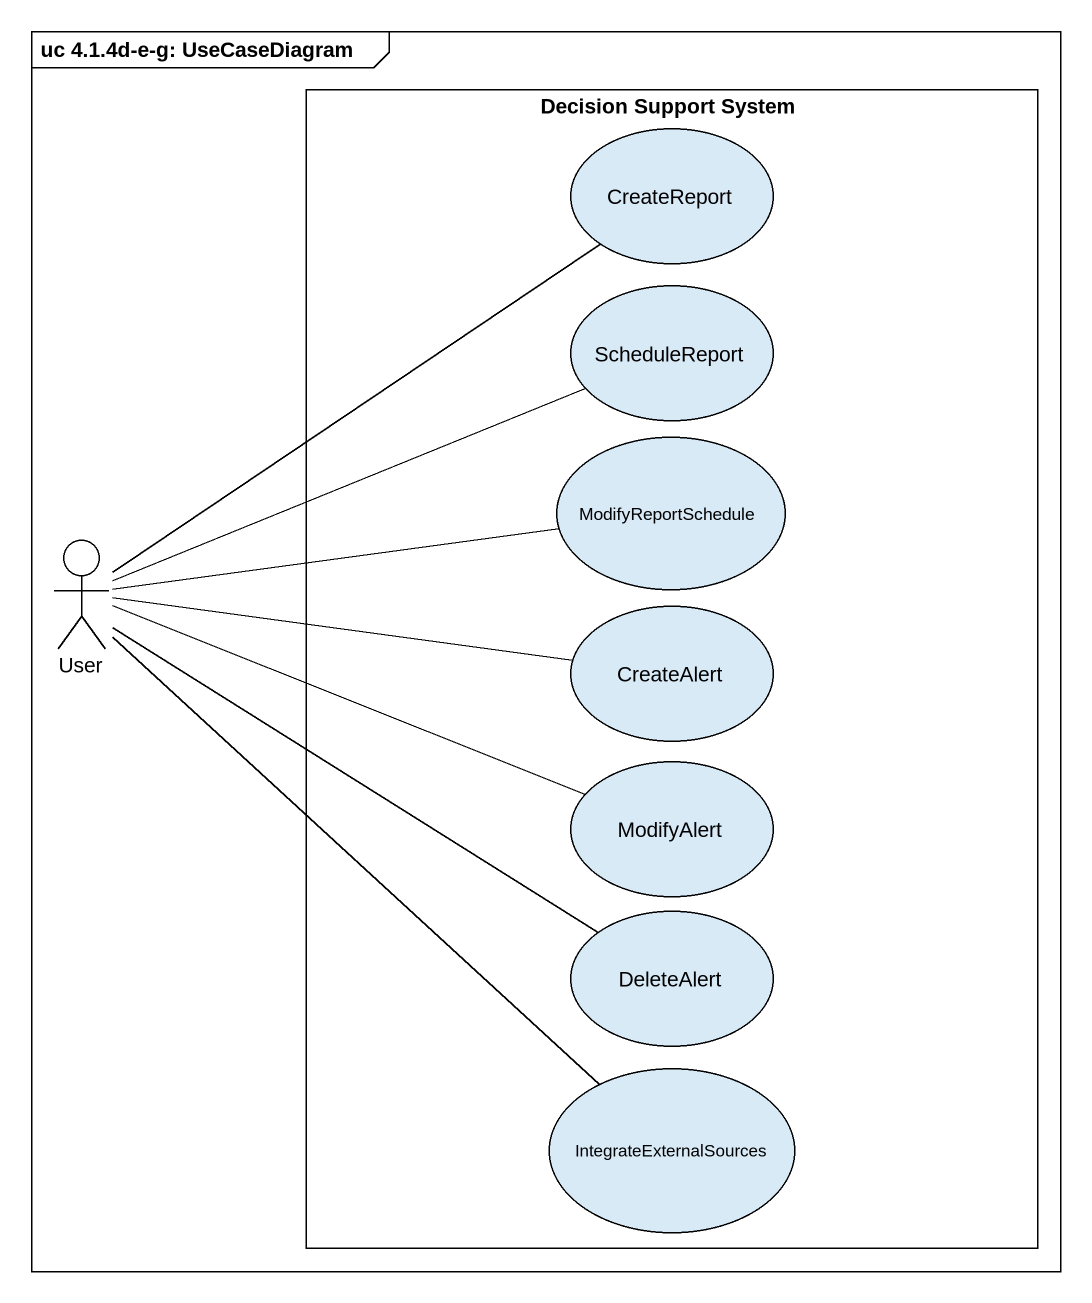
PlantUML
@startuml
mainframe uc 4.1.4d-e-g: UseCaseDiagram
rectangle "Decision Support System" as Decision_Support_System {
  usecase CreateReport
  usecase ScheduleReport
  usecase ModifyReportSchedule
  usecase CreateAlert
  usecase ModifyAlert
  usecase DeleteAlert
  usecase IntegrateExternalSources
}
actor User
User -up- CreateReport
User -right- ScheduleReport
User -right- ModifyReportSchedule
User -right- CreateAlert
User -right- ModifyAlert
User -right- DeleteAlert
User -- IntegrateExternalSources
@enduml
